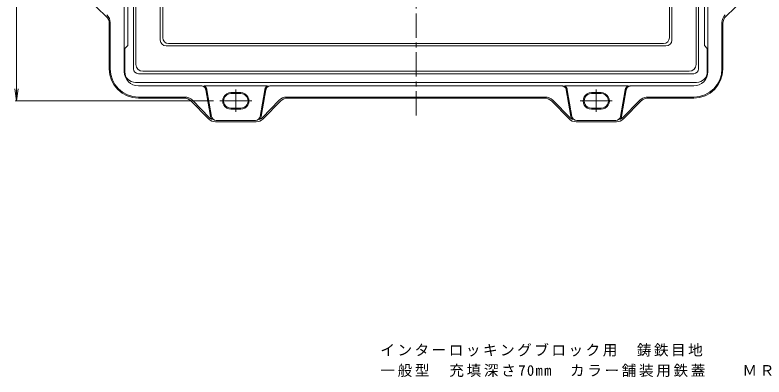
# Model space of a CAD drawing. Units: millimetres, scale not verified. Extents: x -796 to 774, y -685 to 404.
# Drawn here: x -780 to -11, y -685 to -313 of the extents above; entities that cross this region are included whole.
import ezdxf

# ---------------------------------------------------------------- set-up
doc = ezdxf.new("R2010")
doc.units = ezdxf.units.MM
doc.header["$LTSCALE"] = 5
doc.linetypes.add('CHAIN1', pattern=[8, 5, -1, 1, -1])
doc.linetypes.add('CHAIN2', pattern=[12, 9, -1, 1, -1])
for name, color, linetype, lineweight in [('0-0_通り芯', 3, 'Continuous', 13), ('0-1_ピット', 2, 'Continuous', 13), ('0-2_本体（蓋）', 7, 'Continuous', 13), ('0-4_寸法', 7, 'Continuous', 13)]:
    doc.layers.add(name, color=color, linetype=linetype, lineweight=lineweight)
doc.layers.add('F-5_F-5ﾚｲﾔ', color=7, linetype='Continuous')
doc.styles.add('ＭＳ ゴシック', font='')
doc.styles.get('ＭＳ ゴシック').set_extended_font_data('MS Gothic')

msp = doc.modelspace()

# ---------------------------------------------------------------- linework, layer by layer
at = {"layer": '0-0_通り芯'}
for p, q in [((-655.491, -363.443), (-655.491, 197.557)), ((-80.49, -363.443), (-80.49, 197.557)), ((-630.554, 87.075), (-630.554, -338.473)), ((-107.927, 85.973), (-107.927, -335.973)), ((-105.427, 87.075), (-105.427, -338.443)), ((-628.054, 29.613), (-628.054, -335.943)), ((-111.427, -344.443), (-624.554, -344.443)), ((-113.927, -341.943), (-622.054, -341.943)), ((-648.491, -370.443), (-87.491, -370.443))]:
    msp.add_line(p, q, dxfattribs=at)
for centre, radius, start, end in [((-622.054, -335.943), 6, 180, 270), ((-113.927, -335.943), 6, 270, 359.71499), ((-624.554, -338.443), 6, 180.28501, 270), ((-111.427, -338.443), 6, 270, 0), ((-648.491, -363.443), 7, 180, 270), ((-87.491, -363.443), 7, 270, 0)]:
    msp.add_arc(centre, radius, start, end, dxfattribs=at)
at = {"layer": '0-1_ピット'}
for p, q in [((-663.991, -343.943), (-663.991, 202.057)), ((-657.991, -367.943), (-657.991, 202.057)), ((-77.99, -367.943), (-77.99, 202.057)), ((-704.488, -295.884), (-685.993, -314.002)), ((-31.493, -295.884), (-49.988, -314.002)), ((-667.491, -304.144), (-667.491, -370.943)), ((-68.49, -304.144), (-68.49, -370.943)), ((-682.991, -321.146), (-682.991, -367.943)), ((-681.991, -320.446), (-681.991, -367.943)), ((-53.99, -320.446), (-53.99, -367.943)), ((-52.99, -321.146), (-52.99, -367.943)), ((-666.991, -346.943), (-663.991, -343.943)), ((-666.991, -370.943), (-666.991, -346.943)), ((-68.99, -370.943), (-68.99, -346.943)), ((-652.991, -372.943), (-82.991, -372.943)), ((-655.991, -381.943), (-79.99, -381.943)), ((-588.667, -385.443), (-652.991, -385.443)), ((-520.412, -385.304), (-585.569, -385.304)), ((-578.947, -416.977), (-583.742, -389.581)), ((-577.962, -416.805), (-582.756, -389.409)), ((-528.019, -416.805), (-523.225, -389.409)), ((-527.034, -416.977), (-522.24, -389.581)), ((-517.315, -385.443), (-218.666, -385.443)), ((-215.569, -385.304), (-150.412, -385.304)), ((-208.947, -416.977), (-213.741, -389.581)), ((-207.962, -416.805), (-212.756, -389.409)), ((-158.019, -416.805), (-153.225, -389.409)), ((-157.034, -416.977), (-152.24, -389.581)), ((-147.315, -385.443), (-82.991, -385.443)), ((-605.493, -396.943), (-653.008, -396.943)), ((-606.193, -397.943), (-653, -397.943)), ((-547.991, -392.443), (-557.99, -392.443)), ((-547.991, -393.443), (-557.99, -393.443)), ((-500.488, -396.943), (-235.493, -396.943)), ((-499.788, -397.943), (-236.193, -397.943)), ((-187.991, -392.443), (-177.991, -392.443)), ((-187.991, -393.443), (-177.991, -393.443)), ((-130.488, -396.943), (-82.973, -396.943)), ((-129.788, -397.943), (-82.981, -397.943)), ((-580.931, -419.441), (-599.05, -400.945)), ((-579.86, -418.391), (-597.635, -400.245)), ((-526.121, -418.391), (-508.346, -400.245)), ((-525.05, -419.441), (-506.932, -400.945)), ((-210.932, -419.441), (-229.05, -400.945)), ((-209.86, -418.391), (-227.635, -400.245)), ((-156.121, -418.391), (-138.346, -400.245)), ((-155.05, -419.441), (-136.931, -400.945)), ((-547.991, -408.443), (-557.99, -408.443)), ((-547.991, -409.443), (-557.99, -409.443)), ((-187.991, -408.443), (-177.991, -408.443)), ((-187.991, -409.443), (-177.991, -409.443)), ((-532.193, -422.443), (-573.788, -422.443)), ((-532.944, -420.943), (-573.037, -420.943)), ((-203.788, -422.443), (-162.193, -422.443)), ((-203.037, -420.943), (-162.944, -420.943))]:
    msp.add_line(p, q, dxfattribs=at)
at = {"layer": '0-1_ピット', "linetype": 'CHAIN2'}
for p, q in [((-552.991, -389.3), (-552.991, -412.146)), ((-182.991, -389.3), (-182.991, -412.146)), ((-536.441, -400.943), (-569.447, -400.943)), ((-199.54, -400.943), (-166.534, -400.943))]:
    msp.add_line(p, q, dxfattribs=at)
at = {"layer": '0-1_ピット'}
msp.add_lwpolyline([(-68.99, -346.943), (-71.991, -343.943), (-71.991, 202.057)], dxfattribs=at)
for centre, radius, start, end in [((-692.99, -321.146), 10, 0, 45.59065), ((-692.99, -320.446), 11, 0, 45.59065), ((-42.99, -320.446), 11, 134.40933, 180), ((-42.99, -321.146), 10, 134.40933, 180), ((-668.491, -367.928), 14.5, 179.94333, 179.99998), ((-681.991, -367.962), 1, 180, 180.03801), ((-652.991, -367.943), 30, 180.03801, 269.96556), ((-652.991, -367.943), 29, 180, 269.96556), ((-652.991, -367.943), 5, 180, 270), ((-82.991, -367.943), 5, 270, 0), ((-82.991, -367.943), 29, 270.03442, 359.99998), ((-82.991, -367.943), 30, 270.03442, 359.96198), ((-67.491, -367.928), 14.5, 0, 0.05666), ((-53.99, -367.962), 1, 359.96198, 359.99998), ((-652.991, -370.943), 14.5, 180, 270), ((-655.991, -370.943), 11, 180, 270), ((-82.991, -370.943), 14.5, 270, 0), ((-79.99, -370.943), 11, 270, 0), ((-653, -383.443), 14.5, 269.96556, 269.99998), ((-606.193, -407.943), 10, 44.40933, 90), ((-605.493, -407.943), 11, 44.40933, 90), ((-557.991, -400.943), 8.5, 89.99887, 270.00111), ((-557.991, -400.943), 7.5, 89.99879, 270.00119), ((-547.991, -400.943), 8.5, 269.99998, 90), ((-547.991, -400.943), 7.5, 269.99998, 90), ((-500.488, -407.943), 11, 92.3633, 135.59065), ((-499.788, -407.943), 10, 92.3633, 135.59065), ((-236.193, -407.943), 10, 44.40933, 90), ((-235.493, -407.943), 11, 44.40933, 90), ((-187.991, -400.943), 8.5, 89.99998, 270), ((-187.991, -400.943), 7.5, 89.99998, 270), ((-177.99, -400.943), 8.5, 269.99887, 90.00111), ((-177.99, -400.943), 7.5, 269.99879, 90.00119), ((-130.488, -407.943), 11, 97.01646, 135.59065), ((-129.788, -407.943), 10, 97.01646, 135.59065), ((-130.329, -410.535), 13.593, 90.6693, 96.34608), ((-130.093, -402.965), 5.032, 86.52686, 100.4973), ((-82.981, -383.443), 14.5, 270, 270.03442), ((-573.788, -412.443), 10, 224.40933, 270), ((-573.788, -412.443), 8.5, 224.40933, 245.84229), ((-573.037, -415.943), 6, 189.92624, 225.17514), ((-573.037, -415.943), 5, 189.92624, 269.99998), ((-532.944, -415.943), 5, 270, 350.07375), ((-532.193, -412.443), 10, 270, 315.59065), ((-532.944, -415.943), 6, 314.82484, 350.07375), ((-532.193, -412.443), 8.5, 294.1577, 315.59065), ((-203.788, -412.443), 10, 224.40933, 270), ((-203.788, -412.443), 8.5, 224.40933, 245.84229), ((-203.037, -415.943), 6, 189.92624, 225.17514), ((-203.037, -415.943), 5, 189.92624, 270), ((-162.944, -415.943), 5, 270, 350.07375), ((-162.193, -412.443), 10, 270, 315.59065), ((-162.944, -415.943), 6, 314.82484, 350.07375), ((-162.193, -412.443), 8.5, 294.1577, 315.59065)]:
    msp.add_arc(centre, radius, start, end, dxfattribs=at)
at = {"layer": '0-1_ピット', "linetype": 'CHAIN2'}
for centre, radius, start, end in [((-588.667, -390.443), 5, 9.92624, 90), ((-588.667, -390.443), 6, 9.92624, 58.91869), ((-517.315, -390.443), 6, 121.08128, 170.07375), ((-517.315, -390.443), 5, 90, 170.07375), ((-218.666, -390.443), 5, 9.92624, 90), ((-218.666, -390.443), 6, 9.92624, 58.9187), ((-147.315, -390.443), 6, 121.0813, 170.07375), ((-147.315, -390.443), 5, 90, 170.07375)]:
    msp.add_arc(centre, radius, start, end, dxfattribs=at)
at = {"layer": '0-2_本体（蓋）', "color": 3, "linetype": 'CHAIN1'}
msp.add_line((-367.991, -415.943), (-367.991, 250.057), dxfattribs=at)
at = {"layer": '0-4_寸法'}
for p, q in [((-778.081, -400.943), (-778.081, 235.057)), ((-778.081, -400.943), (-779.712, -388.55)), ((-778.081, -400.943), (-776.449, -388.55)), ((-779.581, -400.943), (-576.083, -400.943))]:
    msp.add_line(p, q, dxfattribs=at)

# ---------------------------------------------------------------- texts
at = {"layer": 'F-5_F-5ﾚｲﾔ', "char_height": 11, "attachment_point": 7, "style": 'ＭＳ ゴシック'}
for s, insert in [('\\T1.17;インターロッキングブロック用\u3000鋳鉄目地', (-404.634, -663.762)), ('\\T1.18;一般型\u3000充填深さ70mm\u3000カラー舗装用鉄蓋\u3000\u3000ＭＲＨ－Ｓ－５０６０', (-404.634, -684.717))]:
    msp.add_mtext(s, dxfattribs=dict(at, insert=insert))

doc.saveas('drawing.dxf')
